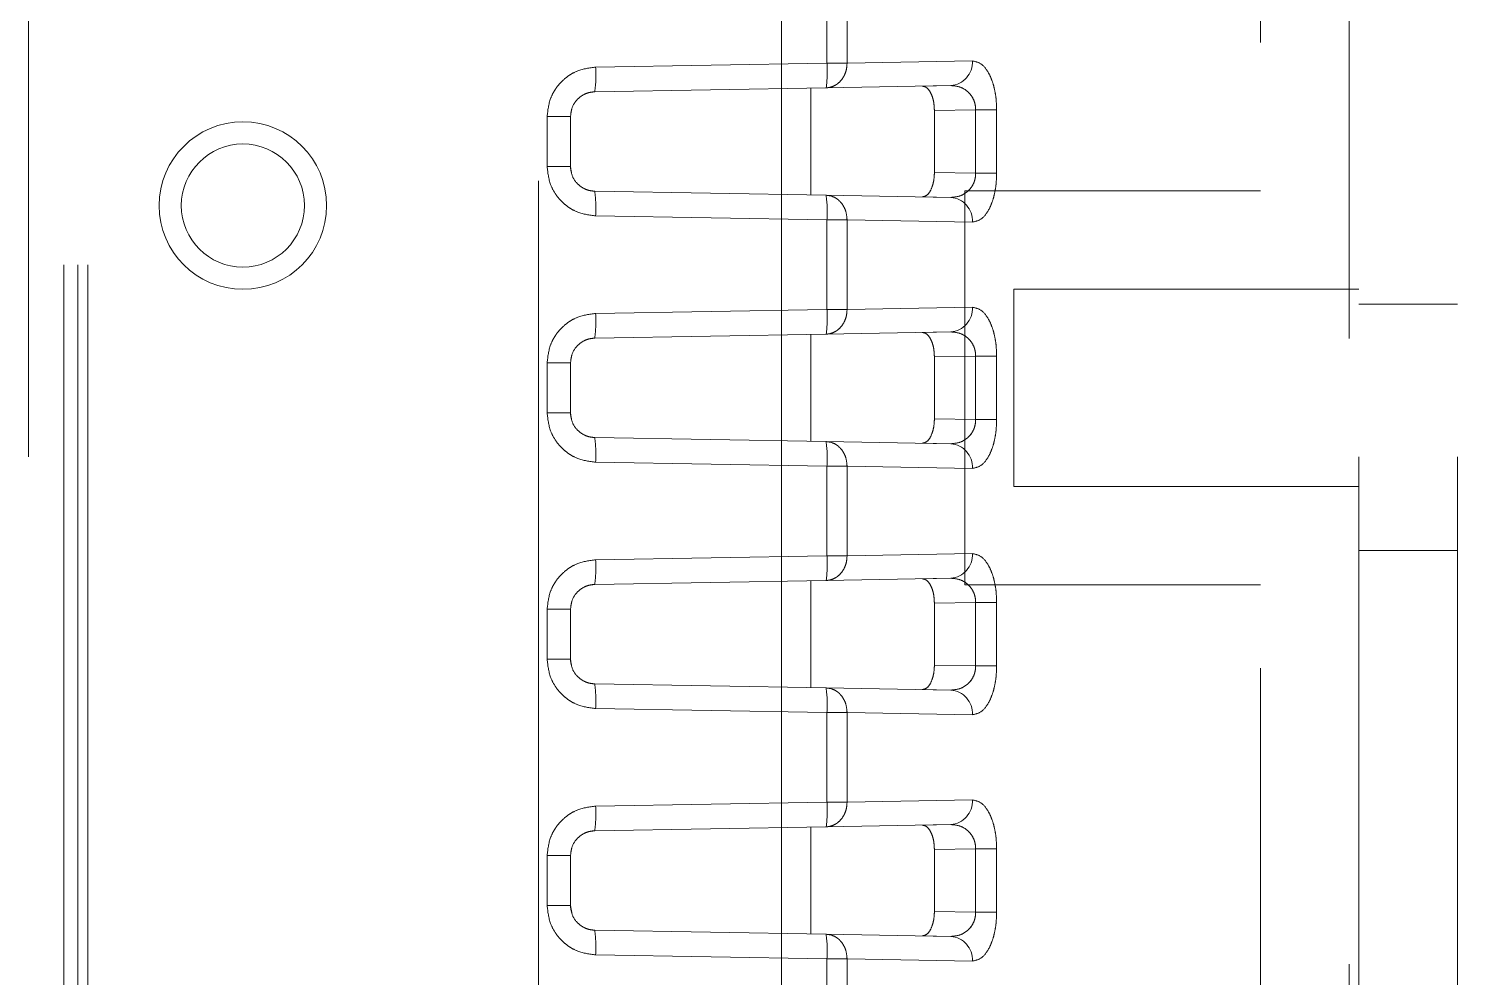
# Model space of a CAD drawing. Header units: millimetres. Extents: x 108 to 5832, y 144 to 4056.
# Drawn here: x 3870.62 to 3899.62, y 1526.15 to 1545.41 of the extents above; entities that cross this region are included whole.
import ezdxf

# ---------------------------------------------------------------- set-up
doc = ezdxf.new("R2010")
doc.units = ezdxf.units.MM
doc.header["$LTSCALE"] = 20
doc.linetypes.add('HIDDEN', pattern=[1.905, 1.27, -0.635])

msp = doc.modelspace()

# ---------------------------------------------------------------- linework, layer by layer
at = {"color": 1, "linetype": 'HIDDEN', "lineweight": 18}
for p, q in [((3870.62, 1384.313), (3870.62, 1616.915)), ((3871.333, 1616.814), (3871.333, 1384.414)), ((3871.62, 1616.814), (3871.62, 1384.414)), ((3871.82, 1616.814), (3871.82, 1384.414)), ((3895.62, 1430.824), (3895.62, 1582.354)), ((3880.97, 1478.814), (3880.97, 1578.814)), ((3897.42, 1424.814), (3897.42, 1574.814)), ((3897.62, 1574.814), (3897.62, 1424.814)), ((3899.62, 1574.814), (3899.62, 1424.814)), ((3885.899, 1445.114), (3885.899, 1569.114)), ((3886.825, 1546.524), (3886.825, 1544.705)), ((3887.232, 1546.524), (3887.232, 1544.705)), ((3882.129, 1544.623), (3886.825, 1544.705)), ((3886.825, 1544.705), (3887.232, 1544.705)), ((3887.232, 1544.705), (3886.825, 1544.705)), ((3887.232, 1544.705), (3889.777, 1544.749)), ((3889.777, 1544.749), (3887.232, 1544.705)), ((3886.807, 1544.205), (3882.111, 1544.123)), ((3886.5, 1544.199), (3886.5, 1542.029)), ((3886.807, 1544.205), (3889.335, 1544.249)), ((3888.756, 1544.239), (3889.335, 1544.249)), ((3889.841, 1543.758), (3889.005, 1543.743)), ((3889.005, 1543.743), (3889.005, 1542.485)), ((3890.268, 1543.758), (3889.841, 1543.758)), ((3889.841, 1543.758), (3889.841, 1542.47)), ((3890.268, 1543.758), (3889.841, 1543.758)), ((3890.268, 1543.758), (3890.268, 1542.47)), ((3881.146, 1542.606), (3881.146, 1543.623)), ((3881.146, 1543.623), (3881.62, 1543.623)), ((3881.146, 1543.623), (3881.62, 1543.623)), ((3881.62, 1542.606), (3881.62, 1543.623)), ((3881.146, 1542.606), (3881.62, 1542.606)), ((3881.146, 1542.606), (3881.62, 1542.606)), ((3889.005, 1542.485), (3889.841, 1542.47)), ((3890.268, 1542.47), (3889.841, 1542.47)), ((3890.268, 1542.47), (3889.841, 1542.47)), ((3882.111, 1542.106), (3886.807, 1542.024)), ((3889.335, 1541.98), (3886.807, 1542.024)), ((3889.335, 1541.98), (3888.756, 1541.99)), ((3889.62, 1542.114), (3889.62, 1534.114)), ((3895.62, 1542.114), (3889.62, 1542.114)), ((3886.825, 1541.524), (3882.129, 1541.606)), ((3886.825, 1541.524), (3886.825, 1539.705)), ((3887.232, 1541.524), (3886.825, 1541.524)), ((3886.825, 1541.524), (3887.232, 1541.524)), ((3887.232, 1541.524), (3887.232, 1539.705)), ((3889.777, 1541.48), (3887.232, 1541.524)), ((3887.232, 1541.524), (3889.777, 1541.48)), ((3890.62, 1540.114), (3890.62, 1536.114)), ((3897.62, 1540.114), (3890.62, 1540.114)), ((3882.129, 1539.623), (3886.825, 1539.705)), ((3886.825, 1539.705), (3887.232, 1539.705)), ((3887.232, 1539.705), (3886.825, 1539.705)), ((3887.232, 1539.705), (3889.777, 1539.749)), ((3889.777, 1539.749), (3887.232, 1539.705)), ((3899.62, 1539.814), (3897.62, 1539.814)), ((3886.807, 1539.205), (3882.111, 1539.123)), ((3886.5, 1539.199), (3886.5, 1537.029)), ((3886.807, 1539.205), (3889.335, 1539.249)), ((3888.756, 1539.239), (3889.335, 1539.249)), ((3889.841, 1538.758), (3889.005, 1538.743)), ((3889.005, 1538.743), (3889.005, 1537.485)), ((3890.268, 1538.758), (3889.841, 1538.758)), ((3889.841, 1538.758), (3889.841, 1537.47)), ((3890.268, 1538.758), (3889.841, 1538.758)), ((3890.268, 1538.758), (3890.268, 1537.47)), ((3881.146, 1537.606), (3881.146, 1538.623)), ((3881.146, 1538.623), (3881.62, 1538.623)), ((3881.146, 1538.623), (3881.62, 1538.623)), ((3881.62, 1537.606), (3881.62, 1538.623)), ((3881.146, 1537.606), (3881.62, 1537.606)), ((3881.146, 1537.606), (3881.62, 1537.606)), ((3889.005, 1537.485), (3889.841, 1537.47)), ((3890.268, 1537.47), (3889.841, 1537.47)), ((3890.268, 1537.47), (3889.841, 1537.47)), ((3882.111, 1537.106), (3886.807, 1537.024)), ((3889.335, 1536.98), (3886.807, 1537.024)), ((3889.335, 1536.98), (3888.756, 1536.99)), ((3886.825, 1536.524), (3882.129, 1536.606)), ((3886.825, 1536.524), (3886.825, 1534.705)), ((3887.232, 1536.524), (3886.825, 1536.524)), ((3886.825, 1536.524), (3887.232, 1536.524)), ((3887.232, 1536.524), (3887.232, 1534.705)), ((3889.777, 1536.48), (3887.232, 1536.524)), ((3887.232, 1536.524), (3889.777, 1536.48)), ((3890.62, 1536.114), (3897.62, 1536.114)), ((3882.129, 1534.623), (3886.825, 1534.705)), ((3886.825, 1534.705), (3887.232, 1534.705)), ((3887.232, 1534.705), (3886.825, 1534.705)), ((3887.232, 1534.705), (3889.777, 1534.749)), ((3889.777, 1534.749), (3887.232, 1534.705)), ((3897.62, 1534.814), (3899.62, 1534.814)), ((3886.807, 1534.205), (3882.111, 1534.123)), ((3886.5, 1534.199), (3886.5, 1532.029)), ((3886.807, 1534.205), (3889.335, 1534.249)), ((3888.756, 1534.239), (3889.335, 1534.249)), ((3889.62, 1534.114), (3895.62, 1534.114)), ((3881.146, 1532.606), (3881.146, 1533.623)), ((3881.146, 1533.623), (3881.62, 1533.623)), ((3881.146, 1533.623), (3881.62, 1533.623)), ((3881.62, 1532.606), (3881.62, 1533.623)), ((3889.841, 1533.758), (3889.005, 1533.743)), ((3889.005, 1533.743), (3889.005, 1532.485)), ((3890.268, 1533.758), (3889.841, 1533.758)), ((3889.841, 1533.758), (3889.841, 1532.47)), ((3890.268, 1533.758), (3889.841, 1533.758)), ((3890.268, 1533.758), (3890.268, 1532.47)), ((3881.146, 1532.606), (3881.62, 1532.606)), ((3881.146, 1532.606), (3881.62, 1532.606)), ((3889.005, 1532.485), (3889.841, 1532.47)), ((3890.268, 1532.47), (3889.841, 1532.47)), ((3890.268, 1532.47), (3889.841, 1532.47)), ((3882.111, 1532.106), (3886.807, 1532.024)), ((3889.335, 1531.98), (3886.807, 1532.024)), ((3889.335, 1531.98), (3888.756, 1531.99)), ((3886.825, 1531.524), (3882.129, 1531.606)), ((3886.825, 1531.524), (3886.825, 1529.705)), ((3887.232, 1531.524), (3886.825, 1531.524)), ((3886.825, 1531.524), (3887.232, 1531.524)), ((3887.232, 1531.524), (3887.232, 1529.705)), ((3889.777, 1531.48), (3887.232, 1531.524)), ((3887.232, 1531.524), (3889.777, 1531.48)), ((3882.129, 1529.623), (3886.825, 1529.705)), ((3886.825, 1529.705), (3887.232, 1529.705)), ((3887.232, 1529.705), (3886.825, 1529.705)), ((3887.232, 1529.705), (3889.777, 1529.749)), ((3889.777, 1529.749), (3887.232, 1529.705)), ((3886.807, 1529.205), (3882.111, 1529.123)), ((3886.5, 1529.199), (3886.5, 1527.029)), ((3886.807, 1529.205), (3889.335, 1529.249)), ((3888.756, 1529.239), (3889.335, 1529.249)), ((3881.146, 1527.606), (3881.146, 1528.623)), ((3881.146, 1528.623), (3881.62, 1528.623)), ((3881.146, 1528.623), (3881.62, 1528.623)), ((3881.62, 1527.606), (3881.62, 1528.623)), ((3889.841, 1528.758), (3889.005, 1528.743)), ((3889.005, 1528.743), (3889.005, 1527.485)), ((3890.268, 1528.758), (3889.841, 1528.758)), ((3889.841, 1528.758), (3889.841, 1527.47)), ((3890.268, 1528.758), (3889.841, 1528.758)), ((3890.268, 1528.758), (3890.268, 1527.47)), ((3881.146, 1527.606), (3881.62, 1527.606)), ((3881.146, 1527.606), (3881.62, 1527.606)), ((3881.62, 1527.606), (3881.655, 1527.421)), ((3889.005, 1527.485), (3889.841, 1527.47)), ((3890.268, 1527.47), (3889.841, 1527.47)), ((3890.268, 1527.47), (3889.841, 1527.47)), ((3882.111, 1527.106), (3886.807, 1527.024)), ((3889.335, 1526.98), (3886.807, 1527.024)), ((3889.335, 1526.98), (3888.756, 1526.99)), ((3886.825, 1526.524), (3882.129, 1526.606)), ((3886.825, 1526.524), (3886.825, 1524.705)), ((3887.232, 1526.524), (3886.825, 1526.524)), ((3886.825, 1526.524), (3887.232, 1526.524)), ((3887.232, 1526.524), (3887.232, 1524.705)), ((3889.777, 1526.48), (3887.232, 1526.524)), ((3887.232, 1526.524), (3889.777, 1526.48))]:
    msp.add_line(p, q, dxfattribs=at)
for radius in [1.7, 1.25]:
    msp.add_circle((3874.97, 1541.814), radius, dxfattribs=at)
for centre, radius, start, end in [((3879.724, 1544.456), 2.411, 352.0445, 3.9543), ((3884.422, 1544.538), 2.409, 352.0421, 3.9636), ((3889.301, 1544.724), 0.476, 274.1119, 3.0286), ((3882.12, 1543.623), 0.5, 91, 119.4009), ((3882.12, 1542.606), 0.5, 180, 206.5457), ((3879.722, 1541.772), 2.412, 356.0487, 7.9524), ((3884.424, 1541.69), 2.406, 356.032, 7.9633), ((3889.301, 1541.505), 0.476, 356.9642, 85.8817), ((3879.724, 1539.456), 2.41, 352.0428, 3.956), ((3884.422, 1539.538), 2.409, 352.0421, 3.9636), ((3889.301, 1539.724), 0.476, 274.1119, 3.0286), ((3882.12, 1538.623), 0.5, 91, 119.4009), ((3882.12, 1537.606), 0.5, 180, 206.5457), ((3879.722, 1536.772), 2.412, 356.0487, 7.9524), ((3884.423, 1536.69), 2.407, 356.0333, 7.961), ((3889.301, 1536.505), 0.476, 356.9642, 85.8817), ((3884.422, 1534.538), 2.409, 352.0421, 3.9636), ((3889.301, 1534.724), 0.476, 274.0979, 3.0426), ((3879.725, 1534.456), 2.409, 352.0413, 3.9566), ((3882.12, 1532.606), 0.5, 180, 206.5457), ((3879.722, 1531.772), 2.412, 356.0487, 7.9524), ((3884.423, 1531.69), 2.407, 356.0333, 7.961), ((3889.301, 1531.505), 0.476, 356.9642, 85.8817), ((3879.725, 1529.456), 2.409, 352.0413, 3.9566), ((3884.422, 1529.538), 2.409, 352.0421, 3.9636), ((3889.301, 1529.724), 0.476, 274.0979, 3.0426), ((3882.12, 1528.623), 0.5, 91, 119.4009), ((3882.12, 1527.606), 0.5, 180, 206.5457), ((3879.722, 1526.772), 2.412, 356.0487, 7.9524), ((3884.423, 1526.69), 2.407, 356.0333, 7.961), ((3889.301, 1526.505), 0.476, 356.9642, 85.8817)]:
    msp.add_arc(centre, radius, start, end, dxfattribs=at)
for points, knots in [([(3881.146, 1543.623), (3881.159, 1543.747), (3881.18, 1543.939), (3881.302, 1544.17), (3881.428, 1544.328), (3881.584, 1544.458), (3881.813, 1544.584), (3882.005, 1544.607), (3882.129, 1544.623)], [0, 0, 0, 0, 0.239536, 0.369156, 0.49978, 0.62942, 0.760151, 1, 1, 1, 1]), ([(3882.129, 1544.623), (3882.005, 1544.607), (3881.813, 1544.584), (3881.584, 1544.458), (3881.428, 1544.329), (3881.302, 1544.171), (3881.18, 1543.94), (3881.159, 1543.747), (3881.146, 1543.623)], [0, 0, 0, 0, 0.23985, 0.369596, 0.500217, 0.629844, 0.760464, 1, 1, 1, 1]), ([(3887.232, 1544.705), (3887.23, 1544.661), (3887.225, 1544.582), (3887.183, 1544.461), (3887.119, 1544.357), (3887.039, 1544.283), (3886.94, 1544.224), (3886.864, 1544.208), (3886.808, 1544.205), (3886.807, 1544.205)], [0, 0, 0, 0, 0.1671829, 0.3062948, 0.500167, 0.6529234, 0.7603972, 0.9969004, 1, 1, 1, 1]), ([(3886.807, 1544.205), (3886.808, 1544.205), (3886.81, 1544.205), (3886.816, 1544.205), (3886.828, 1544.205), (3886.852, 1544.208), (3886.9, 1544.216), (3886.963, 1544.238), (3887.039, 1544.283), (3887.119, 1544.357), (3887.183, 1544.461), (3887.225, 1544.582), (3887.23, 1544.661), (3887.232, 1544.705)], [0, 0, 0, 0, 0.002994, 0.008183, 0.025073, 0.057528, 0.116931, 0.240472, 0.347853, 0.50041, 0.694062, 0.833159, 1, 1, 1, 1]), ([(3889.777, 1544.749), (3889.838, 1544.737), (3889.959, 1544.714), (3890.095, 1544.539), (3890.18, 1544.344), (3890.229, 1544.167), (3890.262, 1543.969), (3890.266, 1543.828), (3890.268, 1543.758)], [0, 0, 0, 0, 0.2495779, 0.4986133, 0.6252747, 0.7488925, 0.87477, 1, 1, 1, 1]), ([(3890.268, 1543.758), (3890.266, 1543.828), (3890.262, 1543.968), (3890.23, 1544.166), (3890.181, 1544.343), (3890.095, 1544.539), (3889.959, 1544.714), (3889.838, 1544.737), (3889.777, 1544.749)], [0, 0, 0, 0, 0.124795, 0.25039, 0.3739, 0.500786, 0.750349, 1, 1, 1, 1]), ([(3881.62, 1543.623), (3881.627, 1543.686), (3881.641, 1543.815), (3881.749, 1543.973), (3881.876, 1544.066), (3881.997, 1544.113), (3882.072, 1544.119), (3882.111, 1544.123)], [0, 0, 0, 0, 0.242439, 0.498352, 0.710498, 0.845686, 1, 1, 1, 1]), ([(3889.005, 1543.743), (3889.002, 1543.794), (3888.998, 1543.896), (3888.963, 1544.033), (3888.911, 1544.143), (3888.84, 1544.224), (3888.785, 1544.234), (3888.756, 1544.239)], [0, 0, 0, 0, 0.181671, 0.363005, 0.552187, 0.762891, 1, 1, 1, 1]), ([(3889.335, 1544.249), (3889.399, 1544.244), (3889.522, 1544.234), (3889.665, 1544.15), (3889.756, 1544.048), (3889.806, 1543.957), (3889.837, 1543.859), (3889.84, 1543.791), (3889.841, 1543.758)], [0, 0, 0, 0, 0.277534, 0.540385, 0.671908, 0.790189, 0.898328, 1, 1, 1, 1]), ([(3889.841, 1543.758), (3889.84, 1543.791), (3889.837, 1543.859), (3889.806, 1543.957), (3889.756, 1544.048), (3889.665, 1544.15), (3889.522, 1544.234), (3889.399, 1544.244), (3889.335, 1544.249)], [0, 0, 0, 0, 0.101548, 0.209539, 0.327723, 0.459124, 0.722426, 1, 1, 1, 1]), ([(3882.129, 1541.606), (3882.005, 1541.621), (3881.813, 1541.645), (3881.584, 1541.77), (3881.429, 1541.899), (3881.302, 1542.058), (3881.18, 1542.289), (3881.159, 1542.481), (3881.146, 1542.606)], [0, 0, 0, 0, 0.2398647, 0.369583, 0.5002617, 0.6298963, 0.7605245, 1, 1, 1, 1]), ([(3881.146, 1542.606), (3881.159, 1542.481), (3881.18, 1542.289), (3881.302, 1542.058), (3881.428, 1541.9), (3881.584, 1541.771), (3881.813, 1541.645), (3882.005, 1541.621), (3882.129, 1541.606)], [0, 0, 0, 0, 0.239473, 0.369169, 0.499741, 0.629436, 0.760138, 1, 1, 1, 1]), ([(3882.111, 1542.106), (3882.072, 1542.109), (3881.997, 1542.116), (3881.876, 1542.163), (3881.749, 1542.255), (3881.641, 1542.413), (3881.627, 1542.543), (3881.62, 1542.606)], [0, 0, 0, 0, 0.1542945, 0.2894449, 0.5017382, 0.7576824, 1, 1, 1, 1]), ([(3888.756, 1541.99), (3888.787, 1541.996), (3888.85, 1542.008), (3888.931, 1542.114), (3888.985, 1542.265), (3889.003, 1542.399), (3889.004, 1542.47), (3889.005, 1542.485)], [0, 0, 0, 0, 0.255118, 0.511038, 0.744363, 0.945965, 1, 1, 1, 1]), ([(3889.841, 1542.47), (3889.84, 1542.437), (3889.837, 1542.369), (3889.806, 1542.271), (3889.756, 1542.181), (3889.665, 1542.079), (3889.522, 1541.995), (3889.399, 1541.985), (3889.335, 1541.98)], [0, 0, 0, 0, 0.101669, 0.20964, 0.32785, 0.459174, 0.722473, 1, 1, 1, 1]), ([(3889.335, 1541.98), (3889.399, 1541.985), (3889.522, 1541.995), (3889.665, 1542.079), (3889.756, 1542.181), (3889.806, 1542.271), (3889.837, 1542.369), (3889.84, 1542.437), (3889.841, 1542.47)], [0, 0, 0, 0, 0.2775228, 0.5404033, 0.6719214, 0.7901975, 0.8983326, 1, 1, 1, 1]), ([(3890.268, 1542.47), (3890.266, 1542.4), (3890.262, 1542.26), (3890.23, 1542.063), (3890.181, 1541.886), (3890.095, 1541.689), (3889.959, 1541.515), (3889.838, 1541.491), (3889.777, 1541.48)], [0, 0, 0, 0, 0.1247969, 0.2503905, 0.3738987, 0.5007823, 0.7503418, 1, 1, 1, 1]), ([(3889.777, 1541.48), (3889.838, 1541.491), (3889.959, 1541.515), (3890.095, 1541.689), (3890.18, 1541.885), (3890.229, 1542.062), (3890.262, 1542.26), (3890.266, 1542.4), (3890.268, 1542.47)], [0, 0, 0, 0, 0.2495663, 0.4985903, 0.6252958, 0.7489079, 0.8747796, 1, 1, 1, 1]), ([(3886.807, 1542.024), (3886.861, 1542.016), (3886.947, 1542.004), (3887.046, 1541.94), (3887.116, 1541.872), (3887.17, 1541.79), (3887.22, 1541.673), (3887.228, 1541.582), (3887.232, 1541.524)], [0, 0, 0, 0, 0.2395824, 0.3813392, 0.499907, 0.6487129, 0.7773096, 1, 1, 1, 1]), ([(3887.232, 1541.524), (3887.228, 1541.582), (3887.22, 1541.673), (3887.17, 1541.79), (3887.116, 1541.872), (3887.046, 1541.94), (3886.947, 1542.004), (3886.861, 1542.016), (3886.807, 1542.024)], [0, 0, 0, 0, 0.222691, 0.351288, 0.500095, 0.618689, 0.760417, 1, 1, 1, 1]), ([(3881.146, 1538.623), (3881.159, 1538.747), (3881.18, 1538.939), (3881.302, 1539.17), (3881.428, 1539.328), (3881.584, 1539.458), (3881.813, 1539.584), (3882.005, 1539.607), (3882.129, 1539.623)], [0, 0, 0, 0, 0.239536, 0.369156, 0.49978, 0.62942, 0.760151, 1, 1, 1, 1]), ([(3882.129, 1539.623), (3882.005, 1539.607), (3881.813, 1539.584), (3881.584, 1539.458), (3881.428, 1539.329), (3881.302, 1539.171), (3881.18, 1538.94), (3881.159, 1538.747), (3881.146, 1538.623)], [0, 0, 0, 0, 0.23985, 0.369596, 0.500217, 0.629844, 0.760464, 1, 1, 1, 1]), ([(3887.232, 1539.705), (3887.23, 1539.661), (3887.225, 1539.582), (3887.183, 1539.461), (3887.119, 1539.357), (3887.039, 1539.283), (3886.94, 1539.224), (3886.864, 1539.208), (3886.808, 1539.205), (3886.807, 1539.205)], [0, 0, 0, 0, 0.1671829, 0.3062948, 0.500167, 0.6529234, 0.7603972, 0.9969004, 1, 1, 1, 1]), ([(3886.807, 1539.205), (3886.808, 1539.205), (3886.81, 1539.205), (3886.816, 1539.205), (3886.828, 1539.205), (3886.852, 1539.208), (3886.9, 1539.216), (3886.963, 1539.238), (3887.039, 1539.283), (3887.119, 1539.357), (3887.183, 1539.461), (3887.225, 1539.582), (3887.23, 1539.661), (3887.232, 1539.705)], [0, 0, 0, 0, 0.002994, 0.008183, 0.025073, 0.057528, 0.116931, 0.240472, 0.347853, 0.50041, 0.694062, 0.833159, 1, 1, 1, 1]), ([(3889.777, 1539.749), (3889.838, 1539.737), (3889.959, 1539.714), (3890.095, 1539.539), (3890.18, 1539.344), (3890.229, 1539.167), (3890.262, 1538.969), (3890.266, 1538.828), (3890.268, 1538.758)], [0, 0, 0, 0, 0.2495779, 0.4986133, 0.6252747, 0.7488925, 0.87477, 1, 1, 1, 1]), ([(3890.268, 1538.758), (3890.266, 1538.828), (3890.262, 1538.968), (3890.23, 1539.166), (3890.181, 1539.343), (3890.095, 1539.539), (3889.959, 1539.714), (3889.838, 1539.737), (3889.777, 1539.749)], [0, 0, 0, 0, 0.124795, 0.25039, 0.3739, 0.500786, 0.750349, 1, 1, 1, 1]), ([(3881.62, 1538.623), (3881.627, 1538.686), (3881.641, 1538.815), (3881.749, 1538.973), (3881.876, 1539.066), (3881.997, 1539.113), (3882.072, 1539.119), (3882.111, 1539.123)], [0, 0, 0, 0, 0.242439, 0.498352, 0.710498, 0.845686, 1, 1, 1, 1]), ([(3889.005, 1538.743), (3889.002, 1538.794), (3888.998, 1538.896), (3888.963, 1539.033), (3888.911, 1539.143), (3888.84, 1539.224), (3888.785, 1539.234), (3888.756, 1539.239)], [0, 0, 0, 0, 0.181671, 0.363005, 0.552187, 0.762891, 1, 1, 1, 1]), ([(3889.335, 1539.249), (3889.399, 1539.244), (3889.522, 1539.234), (3889.665, 1539.15), (3889.756, 1539.048), (3889.806, 1538.957), (3889.837, 1538.859), (3889.84, 1538.791), (3889.841, 1538.758)], [0, 0, 0, 0, 0.277534, 0.540385, 0.671908, 0.790189, 0.898328, 1, 1, 1, 1]), ([(3889.841, 1538.758), (3889.84, 1538.791), (3889.837, 1538.859), (3889.806, 1538.957), (3889.756, 1539.048), (3889.665, 1539.15), (3889.522, 1539.234), (3889.399, 1539.244), (3889.335, 1539.249)], [0, 0, 0, 0, 0.1015516, 0.2095457, 0.3277336, 0.4591396, 0.7224025, 1, 1, 1, 1]), ([(3882.129, 1536.606), (3882.005, 1536.621), (3881.813, 1536.645), (3881.584, 1536.77), (3881.429, 1536.899), (3881.302, 1537.058), (3881.18, 1537.289), (3881.159, 1537.481), (3881.146, 1537.606)], [0, 0, 0, 0, 0.2398627, 0.3695799, 0.5002574, 0.6298309, 0.7605265, 1, 1, 1, 1]), ([(3881.146, 1537.606), (3881.159, 1537.481), (3881.18, 1537.289), (3881.302, 1537.058), (3881.428, 1536.9), (3881.584, 1536.771), (3881.813, 1536.645), (3882.005, 1536.621), (3882.129, 1536.606)], [0, 0, 0, 0, 0.239473, 0.369169, 0.499741, 0.629436, 0.760138, 1, 1, 1, 1]), ([(3882.111, 1537.106), (3882.072, 1537.109), (3881.997, 1537.116), (3881.876, 1537.163), (3881.749, 1537.255), (3881.641, 1537.413), (3881.627, 1537.543), (3881.62, 1537.606)], [0, 0, 0, 0, 0.1542945, 0.2894449, 0.5017382, 0.7576824, 1, 1, 1, 1]), ([(3888.756, 1536.99), (3888.787, 1536.996), (3888.85, 1537.008), (3888.931, 1537.114), (3888.985, 1537.265), (3889.003, 1537.399), (3889.004, 1537.47), (3889.005, 1537.485)], [0, 0, 0, 0, 0.255118, 0.511038, 0.744363, 0.945965, 1, 1, 1, 1]), ([(3889.841, 1537.47), (3889.84, 1537.437), (3889.837, 1537.369), (3889.806, 1537.271), (3889.756, 1537.181), (3889.665, 1537.079), (3889.522, 1536.995), (3889.399, 1536.985), (3889.335, 1536.98)], [0, 0, 0, 0, 0.101669, 0.20964, 0.32785, 0.459174, 0.722473, 1, 1, 1, 1]), ([(3889.335, 1536.98), (3889.399, 1536.985), (3889.522, 1536.995), (3889.665, 1537.079), (3889.756, 1537.18), (3889.806, 1537.271), (3889.837, 1537.369), (3889.84, 1537.437), (3889.841, 1537.47)], [0, 0, 0, 0, 0.277517, 0.540392, 0.671832, 0.790202, 0.898335, 1, 1, 1, 1]), ([(3890.268, 1537.47), (3890.266, 1537.4), (3890.262, 1537.26), (3890.23, 1537.063), (3890.181, 1536.886), (3890.095, 1536.689), (3889.959, 1536.515), (3889.838, 1536.491), (3889.777, 1536.48)], [0, 0, 0, 0, 0.1247969, 0.2503905, 0.3738987, 0.5007823, 0.7503418, 1, 1, 1, 1]), ([(3889.777, 1536.48), (3889.838, 1536.491), (3889.959, 1536.515), (3890.095, 1536.689), (3890.18, 1536.885), (3890.229, 1537.062), (3890.262, 1537.26), (3890.266, 1537.4), (3890.268, 1537.47)], [0, 0, 0, 0, 0.2495663, 0.4985903, 0.6252958, 0.7489079, 0.8747796, 1, 1, 1, 1]), ([(3886.807, 1537.024), (3886.861, 1537.016), (3886.947, 1537.004), (3887.046, 1536.94), (3887.116, 1536.872), (3887.17, 1536.79), (3887.22, 1536.673), (3887.228, 1536.582), (3887.232, 1536.524)], [0, 0, 0, 0, 0.239546, 0.381281, 0.499831, 0.648615, 0.777192, 1, 1, 1, 1]), ([(3887.232, 1536.524), (3887.228, 1536.582), (3887.22, 1536.673), (3887.17, 1536.79), (3887.116, 1536.872), (3887.046, 1536.94), (3886.947, 1537.004), (3886.861, 1537.016), (3886.807, 1537.024)], [0, 0, 0, 0, 0.222809, 0.351387, 0.500171, 0.618746, 0.760453, 1, 1, 1, 1]), ([(3887.232, 1534.705), (3887.23, 1534.661), (3887.225, 1534.582), (3887.183, 1534.461), (3887.119, 1534.357), (3887.039, 1534.283), (3886.94, 1534.224), (3886.864, 1534.208), (3886.808, 1534.205), (3886.807, 1534.205)], [0, 0, 0, 0, 0.1671829, 0.3062948, 0.500167, 0.6529234, 0.7603972, 0.9969004, 1, 1, 1, 1]), ([(3886.807, 1534.205), (3886.808, 1534.205), (3886.81, 1534.205), (3886.816, 1534.205), (3886.828, 1534.205), (3886.852, 1534.208), (3886.9, 1534.216), (3886.963, 1534.238), (3887.039, 1534.283), (3887.119, 1534.357), (3887.183, 1534.461), (3887.225, 1534.582), (3887.23, 1534.661), (3887.232, 1534.705)], [0, 0, 0, 0, 0.0029944, 0.0081832, 0.0250725, 0.0575275, 0.1169295, 0.2404694, 0.3478499, 0.5004055, 0.6940558, 0.8330084, 1, 1, 1, 1]), ([(3889.777, 1534.749), (3889.838, 1534.737), (3889.959, 1534.714), (3890.095, 1534.539), (3890.18, 1534.344), (3890.229, 1534.167), (3890.262, 1533.969), (3890.266, 1533.828), (3890.268, 1533.758)], [0, 0, 0, 0, 0.2495779, 0.4986133, 0.6252747, 0.7488925, 0.87477, 1, 1, 1, 1]), ([(3890.268, 1533.758), (3890.266, 1533.828), (3890.262, 1533.968), (3890.23, 1534.166), (3890.181, 1534.343), (3890.095, 1534.539), (3889.959, 1534.714), (3889.838, 1534.737), (3889.777, 1534.749)], [0, 0, 0, 0, 0.124795, 0.25039, 0.3739, 0.500786, 0.750349, 1, 1, 1, 1]), ([(3881.146, 1533.623), (3881.159, 1533.747), (3881.18, 1533.939), (3881.302, 1534.17), (3881.428, 1534.328), (3881.584, 1534.458), (3881.813, 1534.584), (3882.005, 1534.607), (3882.129, 1534.623)], [0, 0, 0, 0, 0.23954, 0.369162, 0.499788, 0.62943, 0.760162, 1, 1, 1, 1]), ([(3882.129, 1534.623), (3882.005, 1534.607), (3881.813, 1534.584), (3881.584, 1534.458), (3881.428, 1534.329), (3881.302, 1534.171), (3881.18, 1533.94), (3881.159, 1533.747), (3881.146, 1533.623)], [0, 0, 0, 0, 0.2398378, 0.3695861, 0.5002094, 0.6298378, 0.7604599, 1, 1, 1, 1]), ([(3881.62, 1533.623), (3881.627, 1533.686), (3881.641, 1533.815), (3881.749, 1533.973), (3881.876, 1534.066), (3881.997, 1534.113), (3882.072, 1534.119), (3882.111, 1534.123)], [0, 0, 0, 0, 0.242439, 0.498352, 0.710498, 0.845686, 1, 1, 1, 1]), ([(3882.111, 1534.123), (3882.072, 1534.12), (3881.997, 1534.114), (3881.928, 1534.084), (3881.896, 1534.07)], [0, 0, 0, 0, 0.532958, 1, 1, 1, 1]), ([(3889.005, 1533.743), (3889.002, 1533.794), (3888.998, 1533.896), (3888.963, 1534.033), (3888.911, 1534.143), (3888.84, 1534.224), (3888.785, 1534.234), (3888.756, 1534.239)], [0, 0, 0, 0, 0.181671, 0.363005, 0.552187, 0.762891, 1, 1, 1, 1]), ([(3889.335, 1534.249), (3889.399, 1534.244), (3889.522, 1534.234), (3889.665, 1534.15), (3889.756, 1534.048), (3889.806, 1533.957), (3889.837, 1533.859), (3889.84, 1533.791), (3889.841, 1533.758)], [0, 0, 0, 0, 0.277534, 0.540385, 0.671908, 0.790189, 0.898328, 1, 1, 1, 1]), ([(3889.841, 1533.758), (3889.84, 1533.791), (3889.837, 1533.859), (3889.806, 1533.957), (3889.756, 1534.048), (3889.665, 1534.15), (3889.522, 1534.234), (3889.399, 1534.244), (3889.335, 1534.249)], [0, 0, 0, 0, 0.1015516, 0.2095457, 0.3277336, 0.4591396, 0.7224025, 1, 1, 1, 1]), ([(3882.129, 1531.606), (3882.005, 1531.621), (3881.813, 1531.645), (3881.584, 1531.77), (3881.429, 1531.899), (3881.302, 1532.058), (3881.18, 1532.289), (3881.159, 1532.481), (3881.146, 1532.606)], [0, 0, 0, 0, 0.239861, 0.3695772, 0.5002538, 0.6298264, 0.7604526, 1, 1, 1, 1]), ([(3881.146, 1532.606), (3881.159, 1532.481), (3881.18, 1532.289), (3881.302, 1532.058), (3881.428, 1531.9), (3881.584, 1531.771), (3881.813, 1531.645), (3882.005, 1531.621), (3882.129, 1531.606)], [0, 0, 0, 0, 0.239547, 0.369173, 0.499744, 0.629439, 0.760139, 1, 1, 1, 1]), ([(3882.111, 1532.106), (3882.072, 1532.109), (3881.997, 1532.116), (3881.876, 1532.163), (3881.749, 1532.255), (3881.641, 1532.413), (3881.627, 1532.543), (3881.62, 1532.606)], [0, 0, 0, 0, 0.1542945, 0.2894449, 0.5017382, 0.7576824, 1, 1, 1, 1]), ([(3888.756, 1531.99), (3888.787, 1531.996), (3888.85, 1532.008), (3888.931, 1532.114), (3888.985, 1532.265), (3889.003, 1532.399), (3889.004, 1532.47), (3889.005, 1532.485)], [0, 0, 0, 0, 0.255154, 0.511111, 0.744469, 0.9461, 1, 1, 1, 1]), ([(3889.841, 1532.47), (3889.84, 1532.437), (3889.837, 1532.369), (3889.806, 1532.271), (3889.756, 1532.181), (3889.665, 1532.079), (3889.522, 1531.995), (3889.399, 1531.985), (3889.335, 1531.98)], [0, 0, 0, 0, 0.101669, 0.20964, 0.32785, 0.459174, 0.722473, 1, 1, 1, 1]), ([(3889.335, 1531.98), (3889.399, 1531.985), (3889.522, 1531.995), (3889.665, 1532.079), (3889.756, 1532.18), (3889.806, 1532.271), (3889.837, 1532.369), (3889.84, 1532.437), (3889.841, 1532.47)], [0, 0, 0, 0, 0.277517, 0.540392, 0.671832, 0.790202, 0.898335, 1, 1, 1, 1]), ([(3890.268, 1532.47), (3890.266, 1532.4), (3890.262, 1532.26), (3890.23, 1532.063), (3890.181, 1531.886), (3890.095, 1531.689), (3889.959, 1531.515), (3889.838, 1531.491), (3889.777, 1531.48)], [0, 0, 0, 0, 0.1247969, 0.2503905, 0.3738987, 0.5007823, 0.7503418, 1, 1, 1, 1]), ([(3889.777, 1531.48), (3889.838, 1531.491), (3889.959, 1531.515), (3890.095, 1531.689), (3890.18, 1531.885), (3890.229, 1532.062), (3890.262, 1532.26), (3890.266, 1532.4), (3890.268, 1532.47)], [0, 0, 0, 0, 0.2495663, 0.4985903, 0.6252958, 0.7489079, 0.8747796, 1, 1, 1, 1]), ([(3886.807, 1532.024), (3886.861, 1532.016), (3886.947, 1532.004), (3887.046, 1531.94), (3887.116, 1531.872), (3887.17, 1531.79), (3887.22, 1531.673), (3887.228, 1531.582), (3887.232, 1531.524)], [0, 0, 0, 0, 0.239546, 0.381281, 0.499831, 0.648615, 0.777192, 1, 1, 1, 1]), ([(3887.232, 1531.524), (3887.228, 1531.582), (3887.22, 1531.673), (3887.17, 1531.79), (3887.116, 1531.872), (3887.046, 1531.94), (3886.947, 1532.004), (3886.861, 1532.016), (3886.807, 1532.024)], [0, 0, 0, 0, 0.222809, 0.351387, 0.500171, 0.618746, 0.760453, 1, 1, 1, 1]), ([(3881.146, 1528.623), (3881.159, 1528.747), (3881.18, 1528.939), (3881.302, 1529.17), (3881.428, 1529.328), (3881.584, 1529.458), (3881.813, 1529.584), (3882.005, 1529.607), (3882.129, 1529.623)], [0, 0, 0, 0, 0.23954, 0.369162, 0.499788, 0.62943, 0.760162, 1, 1, 1, 1]), ([(3882.129, 1529.623), (3882.005, 1529.607), (3881.813, 1529.584), (3881.584, 1529.458), (3881.428, 1529.329), (3881.302, 1529.171), (3881.18, 1528.94), (3881.159, 1528.747), (3881.146, 1528.623)], [0, 0, 0, 0, 0.2398378, 0.3695861, 0.5002094, 0.6298378, 0.7604599, 1, 1, 1, 1]), ([(3887.232, 1529.705), (3887.23, 1529.661), (3887.225, 1529.582), (3887.183, 1529.461), (3887.119, 1529.357), (3887.039, 1529.283), (3886.94, 1529.224), (3886.864, 1529.208), (3886.808, 1529.205), (3886.807, 1529.205)], [0, 0, 0, 0, 0.1671829, 0.3062948, 0.500167, 0.6529234, 0.7603972, 0.9969004, 1, 1, 1, 1]), ([(3886.807, 1529.205), (3886.808, 1529.205), (3886.81, 1529.205), (3886.816, 1529.205), (3886.828, 1529.205), (3886.852, 1529.208), (3886.9, 1529.216), (3886.963, 1529.238), (3887.039, 1529.283), (3887.119, 1529.357), (3887.183, 1529.461), (3887.225, 1529.582), (3887.23, 1529.661), (3887.232, 1529.705)], [0, 0, 0, 0, 0.0029944, 0.0081832, 0.0250725, 0.0575275, 0.1169295, 0.2404694, 0.3478499, 0.5004055, 0.6940558, 0.8330084, 1, 1, 1, 1]), ([(3889.777, 1529.749), (3889.838, 1529.737), (3889.959, 1529.714), (3890.095, 1529.539), (3890.18, 1529.344), (3890.229, 1529.167), (3890.262, 1528.969), (3890.266, 1528.828), (3890.268, 1528.758)], [0, 0, 0, 0, 0.24956, 0.498578, 0.625231, 0.74884, 0.874708, 1, 1, 1, 1]), ([(3890.268, 1528.758), (3890.266, 1528.828), (3890.262, 1528.968), (3890.23, 1529.166), (3890.181, 1529.343), (3890.095, 1529.539), (3889.959, 1529.714), (3889.838, 1529.737), (3889.777, 1529.749)], [0, 0, 0, 0, 0.124859, 0.250447, 0.373951, 0.500779, 0.750363, 1, 1, 1, 1]), ([(3889.005, 1528.743), (3889.002, 1528.794), (3888.998, 1528.896), (3888.963, 1529.033), (3888.911, 1529.143), (3888.84, 1529.224), (3888.785, 1529.234), (3888.756, 1529.239)], [0, 0, 0, 0, 0.181671, 0.363005, 0.552187, 0.762891, 1, 1, 1, 1]), ([(3889.335, 1529.249), (3889.399, 1529.244), (3889.522, 1529.234), (3889.665, 1529.15), (3889.756, 1529.048), (3889.806, 1528.957), (3889.837, 1528.859), (3889.84, 1528.791), (3889.841, 1528.758)], [0, 0, 0, 0, 0.2775, 0.540319, 0.671826, 0.790093, 0.898219, 1, 1, 1, 1]), ([(3889.841, 1528.758), (3889.84, 1528.791), (3889.837, 1528.859), (3889.806, 1528.957), (3889.756, 1529.048), (3889.665, 1529.15), (3889.522, 1529.234), (3889.399, 1529.244), (3889.335, 1529.249)], [0, 0, 0, 0, 0.101661, 0.209642, 0.327815, 0.459205, 0.722436, 1, 1, 1, 1]), ([(3881.62, 1528.623), (3881.627, 1528.686), (3881.641, 1528.815), (3881.749, 1528.973), (3881.876, 1529.066), (3881.997, 1529.113), (3882.072, 1529.119), (3882.111, 1529.123)], [0, 0, 0, 0, 0.242439, 0.498352, 0.710498, 0.845686, 1, 1, 1, 1]), ([(3882.111, 1529.123), (3882.072, 1529.12), (3881.997, 1529.114), (3881.928, 1529.084), (3881.896, 1529.07)], [0, 0, 0, 0, 0.532958, 1, 1, 1, 1]), ([(3882.129, 1526.606), (3882.005, 1526.621), (3881.813, 1526.645), (3881.584, 1526.77), (3881.429, 1526.899), (3881.302, 1527.058), (3881.18, 1527.289), (3881.159, 1527.481), (3881.146, 1527.606)], [0, 0, 0, 0, 0.23984, 0.36959, 0.500264, 0.629834, 0.760458, 1, 1, 1, 1]), ([(3881.146, 1527.606), (3881.159, 1527.481), (3881.18, 1527.289), (3881.302, 1527.058), (3881.428, 1526.9), (3881.584, 1526.771), (3881.813, 1526.645), (3882.005, 1526.621), (3882.129, 1526.606)], [0, 0, 0, 0, 0.239542, 0.369166, 0.499734, 0.629426, 0.76016, 1, 1, 1, 1]), ([(3882.111, 1527.106), (3882.072, 1527.109), (3881.997, 1527.116), (3881.876, 1527.163), (3881.749, 1527.255), (3881.641, 1527.413), (3881.627, 1527.543), (3881.62, 1527.606)], [0, 0, 0, 0, 0.1542945, 0.2894449, 0.5017382, 0.7576824, 1, 1, 1, 1]), ([(3888.756, 1526.99), (3888.787, 1526.996), (3888.85, 1527.008), (3888.931, 1527.114), (3888.985, 1527.265), (3889.003, 1527.399), (3889.004, 1527.47), (3889.005, 1527.485)], [0, 0, 0, 0, 0.255154, 0.511111, 0.744469, 0.9461, 1, 1, 1, 1]), ([(3889.841, 1527.47), (3889.84, 1527.437), (3889.837, 1527.369), (3889.806, 1527.271), (3889.756, 1527.181), (3889.665, 1527.079), (3889.522, 1526.995), (3889.399, 1526.985), (3889.335, 1526.98)], [0, 0, 0, 0, 0.101669, 0.20964, 0.32785, 0.459174, 0.722473, 1, 1, 1, 1]), ([(3889.335, 1526.98), (3889.399, 1526.985), (3889.522, 1526.995), (3889.665, 1527.079), (3889.756, 1527.18), (3889.806, 1527.271), (3889.837, 1527.369), (3889.84, 1527.437), (3889.841, 1527.47)], [0, 0, 0, 0, 0.277517, 0.540392, 0.671832, 0.790202, 0.898335, 1, 1, 1, 1]), ([(3890.268, 1527.47), (3890.266, 1527.4), (3890.262, 1527.26), (3890.23, 1527.063), (3890.181, 1526.886), (3890.095, 1526.689), (3889.959, 1526.515), (3889.838, 1526.491), (3889.777, 1526.48)], [0, 0, 0, 0, 0.1247969, 0.2503905, 0.3738987, 0.5007823, 0.7503418, 1, 1, 1, 1]), ([(3889.777, 1526.48), (3889.838, 1526.491), (3889.959, 1526.515), (3890.095, 1526.689), (3890.18, 1526.885), (3890.229, 1527.062), (3890.262, 1527.26), (3890.266, 1527.4), (3890.268, 1527.47)], [0, 0, 0, 0, 0.2495663, 0.4985903, 0.6252958, 0.7489079, 0.8747796, 1, 1, 1, 1]), ([(3886.807, 1527.024), (3886.861, 1527.016), (3886.947, 1527.004), (3887.046, 1526.94), (3887.116, 1526.872), (3887.17, 1526.79), (3887.22, 1526.673), (3887.228, 1526.582), (3887.232, 1526.524)], [0, 0, 0, 0, 0.239546, 0.381281, 0.499831, 0.648615, 0.777192, 1, 1, 1, 1]), ([(3887.232, 1526.524), (3887.228, 1526.582), (3887.22, 1526.673), (3887.17, 1526.79), (3887.116, 1526.872), (3887.046, 1526.94), (3886.947, 1527.004), (3886.861, 1527.016), (3886.807, 1527.024)], [0, 0, 0, 0, 0.222809, 0.351387, 0.500171, 0.618746, 0.760453, 1, 1, 1, 1])]:
    msp.add_open_spline(points, degree=3, knots=knots, dxfattribs=at)

doc.saveas('drawing.dxf')
